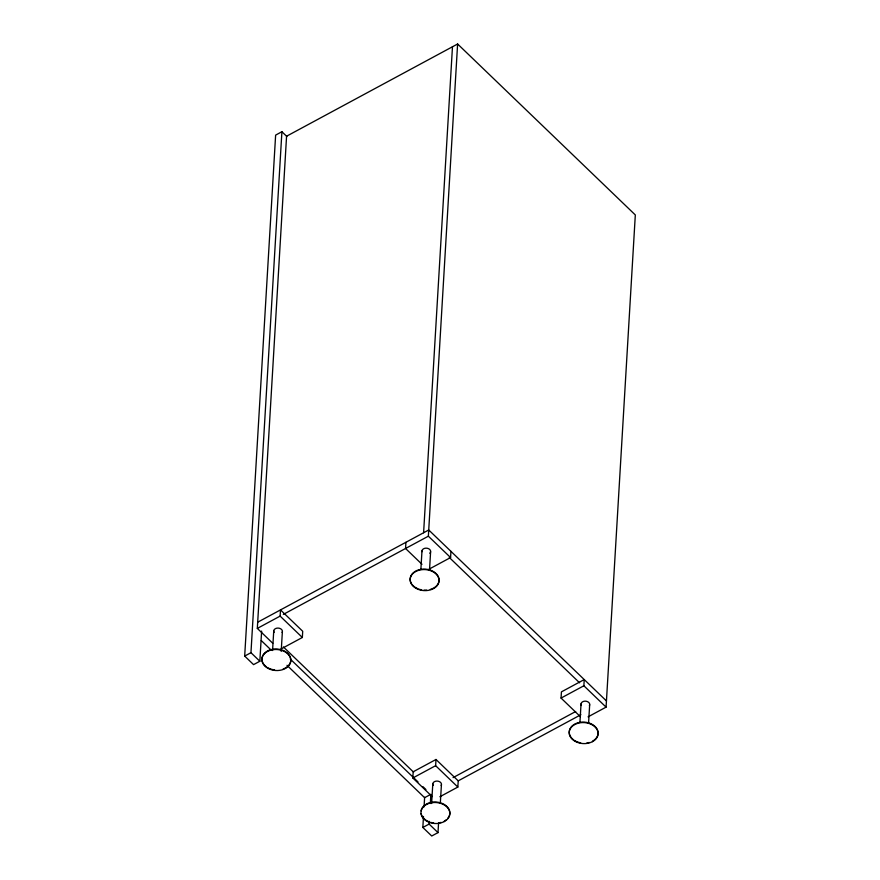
<?xml version="1.0" encoding="UTF-8"?>
<svg xmlns="http://www.w3.org/2000/svg" width="880" height="880" viewBox="0 0 880 880"><rect width="100%" height="100%" fill="white"/><g stroke="black" fill="none" stroke-linecap="round" stroke-linejoin="round"><path stroke-width="1.32" d="M261.624 631.081L259.842 661.243L253.561 664.631L244.684 656.073L275.627 135.113L281.908 131.725L286.836 136.477M259.842 661.243L250.954 652.696L281.908 131.725M272.778 643.269L257.323 628.408L286.572 136.213L457.611 44L635.316 214.951L606.078 707.135L588.071 716.848M272.569 650.518L273.746 630.795M302.346 637.483L280.126 616.11L280.5 609.906L302.709 631.279L302.346 637.483L280.742 649.132M281.204 651.387L282.37 631.664M405.933 542.289L405.559 548.493L421.982 564.278M420.882 569.294L421.982 550.88M423.599 532.752L452.474 46.761M432.146 796.565L412.83 777.986L413.193 771.782L435.996 759.484L458.216 780.857L457.842 787.061L439.846 796.763M428.978 569.206L450.582 557.557L428.362 536.195L457.611 44M429.517 570.152L430.606 551.749M438.57 823.02L437.998 832.623L431.728 836L422.84 827.453L423.489 816.486M424.061 806.883L424.633 797.291M437.998 832.623L429.11 824.076L429.275 821.326M430.331 803.506L430.815 795.278M431.629 803.517L432.795 783.794M457.842 787.061L435.633 765.688L435.996 759.484M450.582 557.557L450.945 551.364M440.33 803.077L441.43 784.663M444.29 821.557L444.312 821.073A14.465 10.516 3.4 0 0 446.16 819.874M580.371 716.65L561.055 698.071L561.429 691.867L584.232 679.569L583.869 685.773L606.078 707.135M579.942 722.282L581.031 703.879M588.566 723.151L589.666 704.748M592.526 741.642L592.548 741.158A14.465 10.516 3.4 0 0 594.528 725.978A14.465 10.516 3.4 0 0 573.518 724.834A14.465 10.516 3.4 0 0 573.98 740.146M257.697 622.204L428.736 529.991L606.452 700.942M257.323 628.408L280.126 616.11M283.338 614.383L428.362 536.195M244.684 656.073L250.954 652.696M412.83 777.986L435.633 765.688M561.055 698.071L583.869 685.773M453.046 777.634L575.674 711.524M430.881 794.299L424.611 797.687L287.012 665.324M458.249 780.835L580.877 714.725M422.84 827.453L429.11 824.076M449.273 557.447L579.59 682.814M283.404 646.932L413.644 772.222M290.312 659.087L418.011 781.924M422.961 786.687L425.931 789.536M261.272 640.574L271.172 650.089M429.814 553.256A4.345 3.157 3.4 0 0 430.243 550.132L429.649 549.406A4.345 3.157 3.4 0 0 424.512 548.394A4.345 3.157 3.4 0 0 422.015 551.705M411.301 583.341A14.465 10.516 3.4 0 1 418.979 569.767A14.465 10.516 3.4 0 1 437.921 575.883A14.465 10.516 3.4 0 1 430.243 589.457M426.602 590.084A14.465 10.516 3.4 0 1 424.083 590.117M421.586 589.82A14.465 10.516 3.4 0 1 419.177 589.215M418.033 588.797A14.465 10.516 3.4 0 1 411.84 584.177M589.402 705.54A4.345 3.157 3.4 0 0 589.303 703.12L588.698 702.405A4.345 3.157 3.4 0 0 583.055 701.569A4.345 3.157 3.4 0 0 581.394 705.496M589.292 742.456A14.465 10.516 3.4 0 1 586.894 742.951M580.646 742.819A14.465 10.516 3.4 0 1 574.948 740.762M441.166 785.466A4.345 3.157 3.4 0 0 441.067 783.046L440.473 782.331A4.345 3.157 3.4 0 0 434.83 781.484A4.345 3.157 3.4 0 0 433.158 785.422M421.08 810.832A14.465 10.516 3.4 0 1 440.275 802.758A14.465 10.516 3.4 0 1 447.678 818.466M441.067 822.382A14.465 10.516 3.4 0 1 438.658 822.877M433.653 822.921A14.465 10.516 3.4 0 1 431.189 822.47M430.001 822.129A14.465 10.516 3.4 0 1 421.113 813.582M282.117 632.467A4.345 3.157 3.4 0 0 282.007 630.047L281.413 629.332A4.345 3.157 3.4 0 0 275.77 628.485A4.345 3.157 3.4 0 0 274.109 632.423M266.695 667.073A14.465 10.516 3.4 0 1 266.838 651.354A14.465 10.516 3.4 0 1 288.277 653.895A14.465 10.516 3.4 0 1 283.14 669.02M274.593 669.922A14.465 10.516 3.4 0 1 267.663 667.678M415.866 588.247A14.465 10.516 3.4 0 0 438.933 581.79A14.465 10.516 3.4 0 0 418.946 570.24A14.465 10.516 3.4 0 0 415.866 588.247M574.926 741.235A14.465 10.516 3.4 0 0 597.982 734.789A14.465 10.516 3.4 0 0 578.006 723.239A14.465 10.516 3.4 0 0 574.926 741.235M426.69 821.161A14.465 10.516 3.4 0 0 449.746 814.704A14.465 10.516 3.4 0 0 429.77 803.165A14.465 10.516 3.4 0 0 426.69 821.161M267.63 668.162A14.465 10.516 3.4 0 0 290.697 661.705A14.465 10.516 3.4 0 0 270.721 650.166A14.465 10.516 3.4 0 0 267.63 668.162"/></g></svg>
